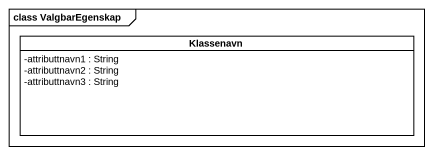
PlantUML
@startuml
mainframe class ValgbarEgenskap
hide circle
hide empty members
skinparam classAttributeIconSize 0
class Klassenavn {
  -attributtnavn1 : String
  -attributtnavn2 : String
  -attributtnavn3 : String
}
@enduml
